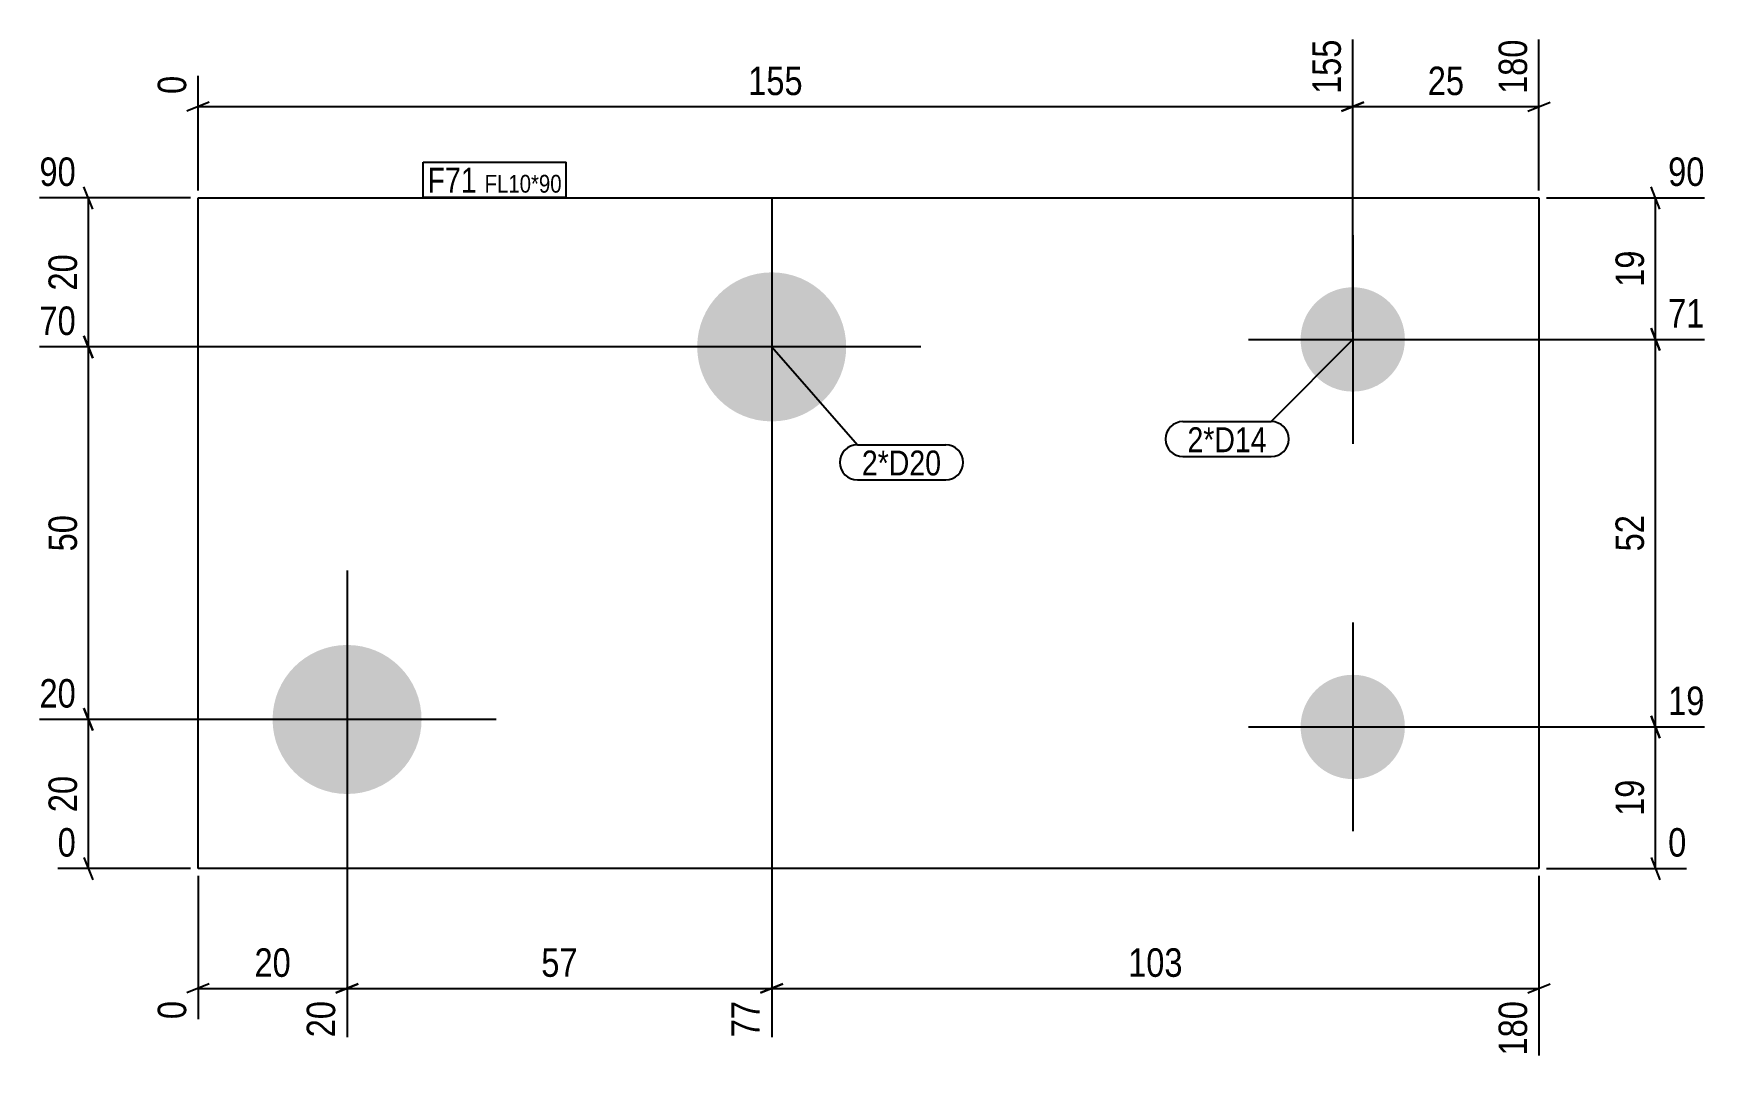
# Model space of a CAD drawing. Header units: millimetres. Extents: x 2 to 227, y 2 to 140.
import ezdxf

# ---------------------------------------------------------------- set-up
doc = ezdxf.new("R2010")
doc.units = ezdxf.units.MM
for name, color, linetype in [('MÅLSÆTNING', 7, 'Continuous'), ('STÅL', 7, 'Continuous'), ('TEKST', 7, 'Continuous')]:
    doc.layers.add(name, color=color, linetype=linetype)
doc.styles.add('Arial Narrow', font='ARIALN.TTF', dxfattribs={"height": 0.2})

msp = doc.modelspace()

# ---------------------------------------------------------------- hatches: boundary and pattern name
at = {"layer": 'STÅL', "linetype": 'Continuous'}
for points in [[(101.29, 88.09, -1), (101.29, 108.09, -1)], [(179.29, 106.09, -1), (179.29, 92.09, -1)], [(44.29, 38.09, -1), (44.29, 58.09, -1)], [(179.29, 54.09, -1), (179.29, 40.09, -1)]]:
    msp.add_hatch(color=3, dxfattribs=at).paths.add_polyline_path(points)

# ---------------------------------------------------------------- linework, layer by layer
at = {"layer": 'MÅLSÆTNING', "color": 7, "linetype": 'Continuous'}
for p, q in [((179.29, 100.09), (179.29, 139.34)), ((179.29, 100.09), (179.29, 139.34)), ((204.29, 119.09), (204.29, 139.34)), ((24.29, 119.09), (24.29, 134.46)), ((25.79, 130.93), (22.79, 129.73)), ((180.79, 130.93), (177.79, 129.73)), ((177.79, 129.73), (180.79, 130.93)), ((202.79, 129.73), (205.79, 130.93)), ((24.29, 130.33), (179.29, 130.33)), ((179.29, 130.33), (204.29, 130.33)), ((10.18, 116.59), (8.97, 119.59)), ((220.53, 116.59), (219.33, 119.59)), ((23.29, 118.09), (3, 118.09)), ((9.58, 98.09), (9.58, 118.09)), ((205.29, 118.09), (226.51, 118.09)), ((219.93, 99.09), (219.93, 118.09)), ((8.97, 99.59), (10.18, 96.59)), ((10.18, 96.59), (8.97, 99.59)), ((180.29, 99.09), (226.51, 99.09)), ((180.29, 99.09), (226.51, 99.09)), ((219.33, 100.59), (220.53, 97.59)), ((220.53, 97.59), (219.33, 100.59)), ((219.93, 47.09), (219.93, 99.09)), ((100.29, 98.09), (3, 98.09)), ((100.29, 98.09), (3, 98.09)), ((9.58, 48.09), (9.58, 98.09)), ((101.29, 97.09), (101.29, 5.44)), ((101.29, 97.09), (101.29, 5.44)), ((8.97, 49.59), (10.18, 46.59)), ((10.18, 46.59), (8.97, 49.59)), ((43.29, 48.09), (3, 48.09)), ((43.29, 48.09), (3, 48.09)), ((9.58, 28.09), (9.58, 48.09)), ((219.33, 48.59), (220.53, 45.59)), ((220.53, 45.59), (219.33, 48.59)), ((44.29, 47.09), (44.29, 5.44)), ((44.29, 47.09), (44.29, 5.44)), ((180.29, 47.09), (226.51, 47.09)), ((180.29, 47.09), (226.51, 47.09)), ((219.93, 28.09), (219.93, 47.09)), ((8.97, 29.59), (10.18, 26.59)), ((219.33, 29.59), (220.53, 26.59)), ((23.29, 28.09), (5.44, 28.09)), ((24.29, 27.09), (24.29, 7.88)), ((204.29, 27.09), (204.29, 3)), ((205.29, 28.09), (224.07, 28.09)), ((25.79, 12.61), (22.79, 11.41)), ((24.29, 12.01), (44.29, 12.01)), ((45.79, 12.61), (42.79, 11.41)), ((42.79, 11.41), (45.79, 12.61)), ((44.29, 12.01), (101.29, 12.01)), ((102.79, 12.61), (99.79, 11.41)), ((99.79, 11.41), (102.79, 12.61)), ((101.29, 12.01), (204.29, 12.01)), ((202.79, 11.41), (205.79, 12.61))]:
    msp.add_line(p, q, dxfattribs=at)
at = {"layer": 'STÅL', "color": 2, "linetype": 'Continuous'}
for p, q in [((24.29, 28.09), (24.29, 118.09)), ((24.29, 118.09), (204.29, 118.09)), ((204.29, 118.09), (204.29, 28.09)), ((204.29, 28.09), (24.29, 28.09))]:
    msp.add_line(p, q, dxfattribs=at)
at = {"layer": 'STÅL', "color": 3, "linetype": 'Continuous'}
for p, q in [((101.29, 118.09), (101.29, 78.09)), ((179.29, 113.09), (179.29, 85.09)), ((165.29, 99.09), (193.29, 99.09)), ((121.29, 98.09), (81.29, 98.09)), ((44.29, 68.09), (44.29, 28.09)), ((179.29, 61.09), (179.29, 33.09)), ((64.29, 48.09), (24.29, 48.09)), ((165.29, 47.09), (193.29, 47.09))]:
    msp.add_line(p, q, dxfattribs=at)

# ---------------------------------------------------------------- wipeouts: each hides what was drawn before it
at = {"color": 0}
for points in [[(167.76, 83.96), (167.76, 87.46), (157.1, 87.46), (157.1, 83.96)], [(124.05, 80.84), (124.05, 84.34), (113.39, 84.34), (113.39, 80.84)]]:
    msp.add_wipeout(points, dxfattribs=at).dxf.layer = 'TEKST'

# ---------------------------------------------------------------- next in the draw order: wipeouts: each hides what was drawn before it
at = {"color": 0, "linetype": 'Continuous'}
for points in [[(178.49, 140.14), (172.89, 140.14), (172.89, 131.23), (178.49, 131.23)], [(203.49, 140.14), (197.89, 140.14), (197.89, 131.23), (203.49, 131.23)], [(23.49, 135.26), (17.89, 135.26), (17.89, 131.23), (23.49, 131.23)], [(8.67, 118.89), (8.67, 124.49), (2.2, 124.49), (2.2, 118.89)], [(227.31, 118.89), (227.31, 124.49), (220.83, 124.49), (220.83, 118.89)], [(227.31, 99.89), (227.31, 105.49), (220.83, 105.49), (220.83, 99.89)], [(8.67, 48.89), (8.67, 54.49), (2.2, 54.49), (2.2, 48.89)], [(227.31, 47.89), (227.31, 53.49), (220.83, 53.49), (220.83, 47.89)], [(224.87, 28.89), (224.87, 34.49), (220.83, 34.49), (220.83, 28.89)], [(23.49, 11.11), (17.89, 11.11), (17.89, 7.07), (23.49, 7.07)], [(43.49, 11.11), (37.89, 11.11), (37.89, 4.64), (43.49, 4.64)], [(100.49, 11.11), (94.89, 11.11), (94.89, 4.64), (100.49, 4.64)], [(203.49, 11.11), (197.89, 11.11), (197.89, 2.2), (203.49, 2.2)]]:
    msp.add_wipeout(points, dxfattribs=at).dxf.layer = 'MÅLSÆTNING'
at = {"color": 0}
for points, layer in [([(106.25, 131.08), (106.25, 136.68), (97.34, 136.68), (97.34, 131.08)], 'MÅLSÆTNING'), ([(195.03, 131.08), (195.03, 136.68), (188.56, 136.68), (188.56, 131.08)], 'MÅLSÆTNING'), ([(8.82, 111.33), (3.22, 111.33), (3.22, 104.85), (8.82, 104.85)], 'MÅLSÆTNING'), ([(219.18, 111.83), (213.58, 111.83), (213.58, 105.35), (219.18, 105.35)], 'MÅLSÆTNING'), ([(8.82, 76.33), (3.22, 76.33), (3.22, 69.85), (8.82, 69.85)], 'MÅLSÆTNING'), ([(219.18, 76.33), (213.58, 76.33), (213.58, 69.85), (219.18, 69.85)], 'MÅLSÆTNING'), ([(8.82, 41.33), (3.22, 41.33), (3.22, 34.85), (8.82, 34.85)], 'MÅLSÆTNING'), ([(219.18, 40.83), (213.58, 40.83), (213.58, 34.35), (219.18, 34.35)], 'MÅLSÆTNING'), ([(37.53, 12.76), (37.53, 18.36), (31.06, 18.36), (31.06, 12.76)], 'MÅLSÆTNING'), ([(76.03, 12.76), (76.03, 18.36), (69.56, 18.36), (69.56, 12.76)], 'MÅLSÆTNING'), ([(157.25, 12.76), (157.25, 18.36), (148.34, 18.36), (148.34, 12.76)], 'MÅLSÆTNING'), ([(61.7, 118.79), (61.7, 122.29), (55.09, 122.29), (55.09, 118.79)], 'TEKST'), ([(167.76, 83.96), (167.76, 87.46), (157.1, 87.46), (157.1, 83.96)], 'TEKST'), ([(124.05, 80.84), (124.05, 84.34), (113.39, 84.34), (113.39, 80.84)], 'TEKST')]:
    msp.add_wipeout(points, dxfattribs=at).dxf.layer = layer

# ---------------------------------------------------------------- next in the draw order: linework, layer by layer
at = {"layer": 'TEKST', "color": 7, "linetype": 'Continuous'}
for p, q in [((179.29, 99.09), (168.36, 88.06)), ((101.29, 98.09), (112.79, 84.94)), ((156.5, 88.06), (168.36, 88.06)), ((112.79, 84.94), (124.65, 84.94)), ((156.5, 83.36), (168.36, 83.36)), ((112.79, 80.24), (124.65, 80.24))]:
    msp.add_line(p, q, dxfattribs=at)
for centre, start, end in [((156.5, 85.71), 90, 270), ((168.36, 85.71), 270, 90), ((112.79, 82.59), 90, 270), ((124.65, 82.59), 270, 90)]:
    msp.add_arc(centre, 2.35, start, end, dxfattribs=at)

# ---------------------------------------------------------------- next in the draw order: texts
at = {"layer": 'MÅLSÆTNING', "color": 3, "linetype": 'Continuous', "style": 'Arial Narrow'}
for s, height, p in [('155', 3.818, (177.69, 132.03)), ('180', 3.818, (202.69, 132.03)), ('0', 3.82, (22.69, 132.03)), ('0', 3.82, (22.69, 7.88)), ('20', 3.818, (42.69, 5.44)), ('77', 3.818, (99.69, 5.44)), ('180', 3.818, (202.69, 3))]:
    msp.add_text(s, height=height, rotation=90.0002, dxfattribs=at).set_placement(p)
at = {"layer": 'MÅLSÆTNING', "color": 3, "style": 'Arial Narrow'}
for s, p in [('155', (98.14, 131.88)), ('25', (189.36, 131.88)), ('20', (31.86, 13.56)), ('57', (70.36, 13.56)), ('103', (149.14, 13.56))]:
    msp.add_text(s, height=3.818, dxfattribs=at).set_placement(p)
at = {"layer": 'MÅLSÆTNING', "color": 3, "linetype": 'Continuous', "style": 'Arial Narrow'}
for s, height, p in [('90', 3.818, (3, 119.69)), ('90', 3.818, (221.63, 119.69)), ('71', 3.818, (221.63, 100.69)), ('20', 3.818, (3, 49.69)), ('19', 3.818, (221.63, 48.69)), ('0', 3.82, (221.63, 29.69))]:
    msp.add_text(s, height=height, dxfattribs=at).set_placement(p)
at = {"layer": 'MÅLSÆTNING', "color": 3, "style": 'Arial Narrow'}
for s, p in [('20', (8.03, 105.65)), ('19', (218.38, 106.15)), ('50', (8.03, 70.65)), ('52', (218.38, 70.65)), ('20', (8.03, 35.65)), ('19', (218.38, 35.15))]:
    msp.add_text(s, height=3.818, rotation=90.0002, dxfattribs=at).set_placement(p)
at = {"layer": 'TEKST', "color": 3, "style": 'Arial Narrow'}
for s, p in [('2*D14', (157.1, 83.96)), ('2*D20', (113.39, 80.84))]:
    msp.add_text(s, height=3.34, dxfattribs=at).set_placement(p)

# ---------------------------------------------------------------- next in the draw order: wipeouts: each hides what was drawn before it
at = {"color": 0, "linetype": 'Continuous'}
for points in [[(8.67, 98.89), (8.67, 104.49), (2.2, 104.49), (2.2, 98.89)], [(8.67, 28.89), (8.67, 34.49), (4.64, 34.49), (4.64, 28.89)]]:
    msp.add_wipeout(points, dxfattribs=at).dxf.layer = 'MÅLSÆTNING'
at = {"color": 0}
msp.add_wipeout([(61.7, 118.79), (61.7, 122.29), (55.09, 122.29), (55.09, 118.79)], dxfattribs=at).dxf.layer = 'TEKST'

# ---------------------------------------------------------------- next in the draw order: linework, layer by layer
at = {"layer": 'TEKST', "color": 7, "linetype": 'Continuous'}
for p, q in [((54.49, 122.89), (73.7, 122.89)), ((54.49, 118.19), (54.49, 122.89))]:
    msp.add_line(p, q, dxfattribs=at)

# ---------------------------------------------------------------- next in the draw order: texts
at = {"layer": 'MÅLSÆTNING', "color": 3, "linetype": 'Continuous', "style": 'Arial Narrow'}
for s, height, p in [('70', 3.818, (3, 99.69)), ('0', 3.82, (5.44, 29.69))]:
    msp.add_text(s, height=height, dxfattribs=at).set_placement(p)
at = {"layer": 'TEKST', "color": 3, "style": 'Arial Narrow'}
msp.add_text('F71', height=3.34, dxfattribs=at).set_placement((55.09, 118.79))

# ---------------------------------------------------------------- next in the draw order: wipeouts: each hides what was drawn before it
at = {"color": 0}
msp.add_wipeout([(73.1, 118.79), (73.1, 121.29), (62.75, 121.29), (62.75, 118.79)], dxfattribs=at).dxf.layer = 'TEKST'

# ---------------------------------------------------------------- next in the draw order: wipeouts: each hides what was drawn before it
msp.add_wipeout([(73.1, 118.79), (73.1, 121.29), (62.75, 121.29), (62.75, 118.79)], dxfattribs=at).dxf.layer = 'TEKST'

# ---------------------------------------------------------------- next in the draw order: linework, layer by layer
at = {"layer": 'TEKST', "color": 7, "linetype": 'Continuous'}
for p, q in [((73.7, 118.19), (73.7, 122.89)), ((54.49, 118.19), (73.7, 118.19))]:
    msp.add_line(p, q, dxfattribs=at)

# ---------------------------------------------------------------- next in the draw order: texts
at = {"layer": 'TEKST', "color": 3, "style": 'Arial Narrow'}
msp.add_text('FL10*90', height=2.386, dxfattribs=at).set_placement((62.75, 118.79))

doc.saveas('drawing.dxf')
